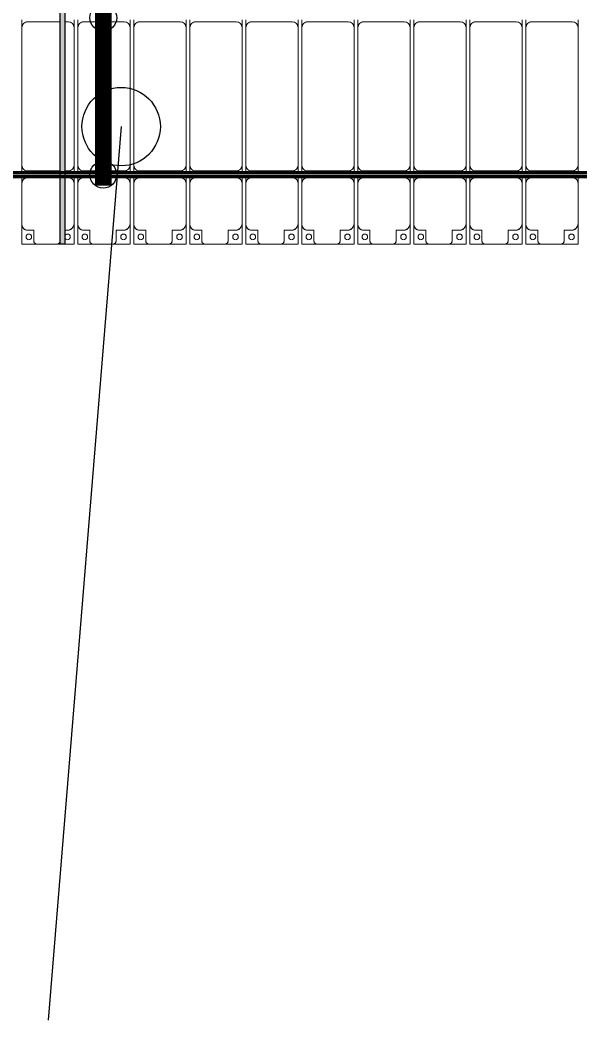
# Model space of a CAD drawing. Header units: millimetres. Extents: x -291190 to 146725, y 19759 to 185158.
# Drawn here: x 10077 to 15077, y 76867 to 85792 of the extents above; entities that cross this region are included whole.
import ezdxf

# ---------------------------------------------------------------- set-up
doc = ezdxf.new("R2010")
doc.units = ezdxf.units.MM
doc.layers.add('A-GENM', color=13, linetype='Continuous', lineweight=9)
doc.layers.add('S-BEAM', color=12, linetype='Continuous', lineweight=9)
for name, color, linetype in [('GC-BICH NEO', 6, 'Continuous'), ('GC-DAY NEO', 5, 'Continuous'), ('GC-HOP 40x60 GIA CUONG', 1, 'Continuous')]:
    doc.layers.add(name, color=color, linetype=linetype)

# ---------------------------------------------------------------- blocks, each defined once
blk = doc.blocks.new('Dải phao đi lại kèm đỡ invester - DẢI PHAO ĐI LẠI-65799-KHUNG KẾT CẤU BÈ PIN 4')
at = {"layer": 'A-GENM', "color": 7}
for p, q in [((49758.4, 1312.2), (49911.8, 1312.2)), ((49758.4, 1129.7), (49758.4, 1312.2)), ((49758.4, 1312.2), (49758.4, 1129.7)), ((49911.8, 1312.2), (49758.4, 1312.2)), ((49881.8, 1282.2), (49881.8, 1189.7)), ((50088.2, 1312.2), (49911.8, 1312.2)), ((50088.2, 1312.2), (50223.4, 1312.2)), ((50223.4, 1312.2), (50088.2, 1312.2)), ((50118.2, 1189.7), (50118.2, 1282.2)), ((50223.4, 1312.2), (50223.4, 1139.7)), ((50223.4, 1139.7), (50223.4, 1312.2)), ((50258.4, 1312.2), (50411.8, 1312.2)), ((50258.4, 1129.7), (50258.4, 1312.2)), ((50258.4, 1312.2), (50258.4, 1129.7)), ((50411.8, 1312.2), (50258.4, 1312.2)), ((50381.8, 1282.2), (50381.8, 1189.7)), ((50588.2, 1312.2), (50411.8, 1312.2)), ((50588.2, 1312.2), (50723.4, 1312.2)), ((50723.4, 1312.2), (50588.2, 1312.2)), ((50618.2, 1189.7), (50618.2, 1282.2)), ((50723.4, 1312.2), (50723.4, 1139.7)), ((50723.4, 1139.7), (50723.4, 1312.2)), ((50758.4, 1312.2), (50911.8, 1312.2)), ((50758.4, 1129.7), (50758.4, 1312.2)), ((50758.4, 1312.2), (50758.4, 1129.7)), ((50911.8, 1312.2), (50758.4, 1312.2)), ((50881.8, 1282.2), (50881.8, 1189.7)), ((51088.2, 1312.2), (50911.8, 1312.2)), ((51088.2, 1312.2), (51223.4, 1312.2)), ((51223.4, 1312.2), (51088.2, 1312.2)), ((51118.2, 1189.7), (51118.2, 1282.2)), ((51223.4, 1312.2), (51223.4, 1139.7)), ((51223.4, 1139.7), (51223.4, 1312.2)), ((51258.4, 1312.2), (51411.8, 1312.2)), ((51258.4, 1129.7), (51258.4, 1312.2)), ((51258.4, 1312.2), (51258.4, 1129.7)), ((51411.8, 1312.2), (51258.4, 1312.2)), ((51381.8, 1282.2), (51381.8, 1189.7)), ((51588.2, 1312.2), (51411.8, 1312.2)), ((51588.2, 1312.2), (51723.4, 1312.2)), ((51723.4, 1312.2), (51588.2, 1312.2)), ((51618.2, 1189.7), (51618.2, 1282.2)), ((51723.4, 1312.2), (51723.4, 1139.7)), ((51723.4, 1139.7), (51723.4, 1312.2)), ((51758.4, 1312.2), (51911.8, 1312.2)), ((51758.4, 1129.7), (51758.4, 1312.2)), ((51758.4, 1312.2), (51758.4, 1129.7)), ((51911.8, 1312.2), (51758.4, 1312.2)), ((51881.8, 1282.2), (51881.8, 1189.7)), ((52088.2, 1312.2), (51911.8, 1312.2)), ((52088.2, 1312.2), (52223.4, 1312.2)), ((52223.4, 1312.2), (52088.2, 1312.2)), ((52118.2, 1189.7), (52118.2, 1282.2)), ((52223.4, 1312.2), (52223.4, 1139.7)), ((52223.4, 1139.7), (52223.4, 1312.2)), ((52258.4, 1312.2), (52411.8, 1312.2)), ((52258.4, 1129.7), (52258.4, 1312.2)), ((52258.4, 1312.2), (52258.4, 1129.7)), ((52411.8, 1312.2), (52258.4, 1312.2)), ((52381.8, 1282.2), (52381.8, 1189.7)), ((52588.2, 1312.2), (52411.8, 1312.2)), ((52588.2, 1312.2), (52723.4, 1312.2)), ((52723.4, 1312.2), (52588.2, 1312.2)), ((52618.2, 1189.7), (52618.2, 1282.2)), ((52723.4, 1312.2), (52723.4, 1139.7)), ((52723.4, 1139.7), (52723.4, 1312.2)), ((52758.4, 1312.2), (52911.8, 1312.2)), ((52758.4, 1129.7), (52758.4, 1312.2)), ((52758.4, 1312.2), (52758.4, 1129.7)), ((52911.8, 1312.2), (52758.4, 1312.2)), ((52881.8, 1282.2), (52881.8, 1189.7)), ((53088.2, 1312.2), (52911.8, 1312.2)), ((53088.2, 1312.2), (53223.4, 1312.2)), ((53223.4, 1312.2), (53088.2, 1312.2)), ((53118.2, 1189.7), (53118.2, 1282.2)), ((53223.4, 1312.2), (53223.4, 1139.7)), ((53223.4, 1139.7), (53223.4, 1312.2)), ((53258.4, 1312.2), (53411.8, 1312.2)), ((53258.4, 1129.7), (53258.4, 1312.2)), ((53258.4, 1312.2), (53258.4, 1129.7)), ((53411.8, 1312.2), (53258.4, 1312.2)), ((53381.8, 1282.2), (53381.8, 1189.7)), ((53588.2, 1312.2), (53411.8, 1312.2)), ((53588.2, 1312.2), (53723.4, 1312.2)), ((53723.4, 1312.2), (53588.2, 1312.2)), ((53618.2, 1189.7), (53618.2, 1282.2)), ((53723.4, 1312.2), (53723.4, 1139.7)), ((53723.4, 1139.7), (53723.4, 1312.2)), ((53758.4, 1312.2), (53911.8, 1312.2)), ((53758.4, 1129.7), (53758.4, 1312.2)), ((53758.4, 1312.2), (53758.4, 1129.7)), ((53911.8, 1312.2), (53758.4, 1312.2)), ((53881.8, 1282.2), (53881.8, 1189.7)), ((54088.2, 1312.2), (53911.8, 1312.2)), ((54088.2, 1312.2), (54223.4, 1312.2)), ((54223.4, 1312.2), (54088.2, 1312.2)), ((54118.2, 1189.7), (54118.2, 1282.2)), ((54223.4, 1312.2), (54223.4, 1139.7)), ((54223.4, 1139.7), (54223.4, 1312.2)), ((54258.4, 1312.2), (54341.4, 1312.2)), ((54258.4, 1129.7), (54258.4, 1312.2)), ((54258.4, 1312.2), (54258.4, 1129.7)), ((54341.4, 1312.2), (54258.4, 1312.2)), ((54381.4, 1312.2), (54411.8, 1312.2)), ((54411.8, 1312.2), (54381.4, 1312.2)), ((54381.8, 1282.2), (54381.8, 1189.7)), ((54588.2, 1312.2), (54411.8, 1312.2)), ((54588.2, 1312.2), (54723.4, 1312.2)), ((54723.4, 1312.2), (54588.2, 1312.2)), ((54618.2, 1189.7), (54618.2, 1282.2)), ((54723.4, 1312.2), (54723.4, 1139.7)), ((54723.4, 1139.7), (54723.4, 1312.2)), ((49881.8, 1189.7), (49818.4, 1189.7)), ((50173.4, 1189.7), (50118.2, 1189.7)), ((50381.8, 1189.7), (50318.4, 1189.7)), ((50673.4, 1189.7), (50618.2, 1189.7)), ((50881.8, 1189.7), (50818.4, 1189.7)), ((51173.4, 1189.7), (51118.2, 1189.7)), ((51381.8, 1189.7), (51318.4, 1189.7)), ((51673.4, 1189.7), (51618.2, 1189.7)), ((51881.8, 1189.7), (51818.4, 1189.7)), ((52173.4, 1189.7), (52118.2, 1189.7)), ((52381.8, 1189.7), (52318.4, 1189.7)), ((52673.4, 1189.7), (52618.2, 1189.7)), ((52881.8, 1189.7), (52818.4, 1189.7)), ((53173.4, 1189.7), (53118.2, 1189.7)), ((53381.8, 1189.7), (53318.4, 1189.7)), ((53673.4, 1189.7), (53618.2, 1189.7)), ((53881.8, 1189.7), (53818.4, 1189.7)), ((54173.4, 1189.7), (54118.2, 1189.7)), ((54341.4, 1189.7), (54318.4, 1189.7)), ((54673.4, 1189.7), (54618.2, 1189.7)), ((49758.4, 1129.7), (49758.4, 769.7)), ((50223.4, 769.7), (50223.4, 1139.7)), ((50258.4, 1129.7), (50258.4, 769.7)), ((50723.4, 769.7), (50723.4, 1139.7)), ((50758.4, 1129.7), (50758.4, 769.7)), ((51223.4, 769.7), (51223.4, 1139.7)), ((51258.4, 1129.7), (51258.4, 769.7)), ((51723.4, 769.7), (51723.4, 1139.7)), ((51758.4, 1129.7), (51758.4, 769.7)), ((52223.4, 769.7), (52223.4, 1139.7)), ((52258.4, 1129.7), (52258.4, 769.7)), ((52723.4, 769.7), (52723.4, 1139.7)), ((52758.4, 1129.7), (52758.4, 769.7)), ((53223.4, 769.7), (53223.4, 1139.7)), ((53258.4, 1129.7), (53258.4, 769.7)), ((53723.4, 769.7), (53723.4, 1139.7)), ((53758.4, 1129.7), (53758.4, 769.7)), ((54223.4, 769.7), (54223.4, 1139.7)), ((54258.4, 1129.7), (54258.4, 769.7)), ((54723.4, 769.7), (54723.4, 1139.7)), ((49758.4, 712.9), (49758.4, 769.7)), ((49758.4, 712.9), (49758.4, 769.7)), ((49808.4, 719.7), (50173.4, 719.7)), ((50223.4, 769.7), (50223.4, 712.9)), ((50223.4, 769.7), (50223.4, 712.9)), ((50258.4, 712.9), (50258.4, 769.7)), ((50258.4, 712.9), (50258.4, 769.7)), ((50308.4, 719.7), (50673.4, 719.7)), ((50723.4, 769.7), (50723.4, 712.9)), ((50723.4, 769.7), (50723.4, 712.9)), ((50758.4, 712.9), (50758.4, 769.7)), ((50758.4, 712.9), (50758.4, 769.7)), ((50808.4, 719.7), (51173.4, 719.7)), ((51223.4, 769.7), (51223.4, 712.9)), ((51223.4, 769.7), (51223.4, 712.9)), ((51258.4, 712.9), (51258.4, 769.7)), ((51258.4, 712.9), (51258.4, 769.7)), ((51308.4, 719.7), (51673.4, 719.7)), ((51723.4, 769.7), (51723.4, 712.9)), ((51723.4, 769.7), (51723.4, 712.9)), ((51758.4, 712.9), (51758.4, 769.7)), ((51758.4, 712.9), (51758.4, 769.7)), ((51808.4, 719.7), (52173.4, 719.7)), ((52223.4, 769.7), (52223.4, 712.9)), ((52223.4, 769.7), (52223.4, 712.9)), ((52258.4, 712.9), (52258.4, 769.7)), ((52258.4, 712.9), (52258.4, 769.7)), ((52308.4, 719.7), (52673.4, 719.7)), ((52723.4, 769.7), (52723.4, 712.9)), ((52723.4, 769.7), (52723.4, 712.9)), ((52758.4, 712.9), (52758.4, 769.7)), ((52758.4, 712.9), (52758.4, 769.7)), ((52808.4, 719.7), (53173.4, 719.7)), ((53223.4, 769.7), (53223.4, 712.9)), ((53223.4, 769.7), (53223.4, 712.9)), ((53258.4, 712.9), (53258.4, 769.7)), ((53258.4, 712.9), (53258.4, 769.7)), ((53308.4, 719.7), (53673.4, 719.7)), ((53723.4, 769.7), (53723.4, 712.9)), ((53723.4, 769.7), (53723.4, 712.9)), ((53758.4, 712.9), (53758.4, 769.7)), ((53758.4, 712.9), (53758.4, 769.7)), ((53808.4, 719.7), (54173.4, 719.7)), ((54223.4, 769.7), (54223.4, 712.9)), ((54223.4, 769.7), (54223.4, 712.9)), ((54258.4, 712.9), (54258.4, 769.7)), ((54258.4, 712.9), (54258.4, 769.7)), ((54308.4, 719.7), (54341.4, 719.7)), ((54381.4, 719.7), (54673.4, 719.7)), ((54723.4, 769.7), (54723.4, 712.9)), ((54723.4, 769.7), (54723.4, 712.9)), ((49758.4, 610.3), (49758.4, 672.9)), ((49758.4, 610.3), (49758.4, 672.9)), ((50173.4, 660.3), (49808.4, 660.3)), ((50223.4, 672.9), (50223.4, 610.3)), ((50223.4, 672.9), (50223.4, 610.3)), ((50258.4, 610.3), (50258.4, 672.9)), ((50258.4, 610.3), (50258.4, 672.9)), ((50673.4, 660.3), (50308.4, 660.3)), ((50723.4, 672.9), (50723.4, 610.3)), ((50723.4, 672.9), (50723.4, 610.3)), ((50758.4, 610.3), (50758.4, 672.9)), ((50758.4, 610.3), (50758.4, 672.9)), ((51173.4, 660.3), (50808.4, 660.3)), ((51223.4, 672.9), (51223.4, 610.3)), ((51223.4, 672.9), (51223.4, 610.3)), ((51258.4, 610.3), (51258.4, 672.9)), ((51258.4, 610.3), (51258.4, 672.9)), ((51673.4, 660.3), (51308.4, 660.3)), ((51723.4, 672.9), (51723.4, 610.3)), ((51723.4, 672.9), (51723.4, 610.3)), ((51758.4, 610.3), (51758.4, 672.9)), ((51758.4, 610.3), (51758.4, 672.9)), ((52173.4, 660.3), (51808.4, 660.3)), ((52223.4, 672.9), (52223.4, 610.3)), ((52223.4, 672.9), (52223.4, 610.3)), ((52258.4, 610.3), (52258.4, 672.9)), ((52258.4, 610.3), (52258.4, 672.9)), ((52673.4, 660.3), (52308.4, 660.3)), ((52723.4, 672.9), (52723.4, 610.3)), ((52723.4, 672.9), (52723.4, 610.3)), ((52758.4, 610.3), (52758.4, 672.9)), ((52758.4, 610.3), (52758.4, 672.9)), ((53173.4, 660.3), (52808.4, 660.3)), ((53223.4, 672.9), (53223.4, 610.3)), ((53223.4, 672.9), (53223.4, 610.3)), ((53258.4, 610.3), (53258.4, 672.9)), ((53258.4, 610.3), (53258.4, 672.9)), ((53673.4, 660.3), (53308.4, 660.3)), ((53723.4, 672.9), (53723.4, 610.3)), ((53723.4, 672.9), (53723.4, 610.3)), ((53758.4, 610.3), (53758.4, 672.9)), ((53758.4, 610.3), (53758.4, 672.9)), ((54173.4, 660.3), (53808.4, 660.3)), ((54223.4, 672.9), (54223.4, 610.3)), ((54223.4, 672.9), (54223.4, 610.3)), ((54258.4, 610.3), (54258.4, 672.9)), ((54258.4, 610.3), (54258.4, 672.9)), ((54341.4, 660.3), (54308.4, 660.3)), ((54673.4, 660.3), (54381.4, 660.3)), ((54723.4, 672.9), (54723.4, 610.3)), ((54723.4, 672.9), (54723.4, 610.3)), ((49758.4, 610.3), (49758.4, -620.3)), ((50223.4, -620.3), (50223.4, 610.3)), ((50258.4, 610.3), (50258.4, -620.3)), ((50723.4, -620.3), (50723.4, 610.3)), ((50758.4, 610.3), (50758.4, -620.3)), ((51223.4, -620.3), (51223.4, 610.3)), ((51258.4, 610.3), (51258.4, -620.3)), ((51723.4, -620.3), (51723.4, 610.3)), ((51758.4, 610.3), (51758.4, -620.3)), ((52223.4, -620.3), (52223.4, 610.3)), ((52258.4, 610.3), (52258.4, -620.3)), ((52723.4, -620.3), (52723.4, 610.3)), ((52758.4, 610.3), (52758.4, -620.3)), ((53223.4, -620.3), (53223.4, 610.3)), ((53258.4, 610.3), (53258.4, -620.3)), ((53723.4, -620.3), (53723.4, 610.3)), ((53758.4, 610.3), (53758.4, -620.3)), ((54223.4, -620.3), (54223.4, 610.3)), ((54258.4, 610.3), (54258.4, -620.3)), ((54723.4, -620.3), (54723.4, 610.3)), ((49758.4, -687.1), (49758.4, -620.3)), ((49758.4, -687.1), (49758.4, -620.3)), ((50223.4, -620.3), (50223.4, -687.1)), ((50223.4, -620.3), (50223.4, -687.1)), ((50258.4, -687.1), (50258.4, -620.3)), ((50258.4, -687.1), (50258.4, -620.3)), ((50723.4, -620.3), (50723.4, -687.1)), ((50723.4, -620.3), (50723.4, -687.1)), ((50758.4, -687.1), (50758.4, -620.3)), ((50758.4, -687.1), (50758.4, -620.3)), ((51223.4, -620.3), (51223.4, -687.1)), ((51223.4, -620.3), (51223.4, -687.1)), ((51258.4, -687.1), (51258.4, -620.3)), ((51258.4, -687.1), (51258.4, -620.3)), ((51723.4, -620.3), (51723.4, -687.1)), ((51723.4, -620.3), (51723.4, -687.1)), ((51758.4, -687.1), (51758.4, -620.3)), ((51758.4, -687.1), (51758.4, -620.3)), ((52223.4, -620.3), (52223.4, -687.1)), ((52223.4, -620.3), (52223.4, -687.1)), ((52258.4, -687.1), (52258.4, -620.3)), ((52258.4, -687.1), (52258.4, -620.3)), ((52723.4, -620.3), (52723.4, -687.1)), ((52723.4, -620.3), (52723.4, -687.1)), ((52758.4, -687.1), (52758.4, -620.3)), ((52758.4, -687.1), (52758.4, -620.3)), ((53223.4, -620.3), (53223.4, -687.1)), ((53223.4, -620.3), (53223.4, -687.1)), ((53258.4, -687.1), (53258.4, -620.3)), ((53258.4, -687.1), (53258.4, -620.3)), ((53723.4, -620.3), (53723.4, -687.1)), ((53723.4, -620.3), (53723.4, -687.1)), ((53758.4, -687.1), (53758.4, -620.3)), ((53758.4, -687.1), (53758.4, -620.3)), ((54223.4, -620.3), (54223.4, -687.1)), ((54223.4, -620.3), (54223.4, -687.1)), ((54258.4, -687.1), (54258.4, -620.3)), ((54258.4, -687.1), (54258.4, -620.3)), ((54723.4, -620.3), (54723.4, -687.1)), ((54723.4, -620.3), (54723.4, -687.1)), ((49808.4, -670.3), (50173.4, -670.3)), ((50308.4, -670.3), (50673.4, -670.3)), ((50808.4, -670.3), (51173.4, -670.3)), ((51308.4, -670.3), (51673.4, -670.3)), ((51808.4, -670.3), (52173.4, -670.3)), ((52308.4, -670.3), (52673.4, -670.3)), ((52808.4, -670.3), (53173.4, -670.3)), ((53308.4, -670.3), (53673.4, -670.3)), ((53808.4, -670.3), (54173.4, -670.3)), ((54308.4, -670.3), (54341.4, -670.3)), ((54381.4, -670.3), (54673.4, -670.3))]:
    blk.add_line(p, q, dxfattribs=at)
for centre, radius, start, end in [((49816.8, 1248.6), 25, 90, 270), ((49816.8, 1248.6), 25, 90, 255), ((49816.8, 1248.6), 25, 270, 90), ((49816.8, 1248.6), 25, 0, 90), ((49911.8, 1282.2), 30, 90, 180), ((49911.8, 1282.2), 30, 105, 165), ((49911.8, 1282.2), 30, 135, 165), ((49911.8, 1282.2), 30, 135, 165), ((49911.8, 1282.2), 30, 105, 120), ((49911.8, 1282.2), 30, 105, 120), ((50088.2, 1282.2), 30, 360, 90), ((50088.2, 1282.2), 30, 60, 75), ((50088.2, 1282.2), 30, 15, 75), ((50088.2, 1282.2), 30, 60, 75), ((50088.2, 1282.2), 30, 15, 30), ((50088.2, 1282.2), 30, 15, 30), ((50161.8, 1248.6), 25, 90, 270), ((50161.8, 1248.6), 25, 90, 180), ((50161.8, 1248.6), 25, 270, 90), ((50161.8, 1248.6), 25, 270, 90), ((50316.8, 1248.6), 25, 90, 270), ((50316.8, 1248.6), 25, 90, 255), ((50316.8, 1248.6), 25, 270, 90), ((50316.8, 1248.6), 25, 0, 90), ((50411.8, 1282.2), 30, 90, 180), ((50411.8, 1282.2), 30, 105, 165), ((50411.8, 1282.2), 30, 135, 165), ((50411.8, 1282.2), 30, 135, 165), ((50411.8, 1282.2), 30, 105, 120), ((50411.8, 1282.2), 30, 105, 120), ((50588.2, 1282.2), 30, 360, 90), ((50588.2, 1282.2), 30, 60, 75), ((50588.2, 1282.2), 30, 15, 75), ((50588.2, 1282.2), 30, 60, 75), ((50588.2, 1282.2), 30, 15, 30), ((50588.2, 1282.2), 30, 15, 30), ((50661.8, 1248.6), 25, 90, 270), ((50661.8, 1248.6), 25, 90, 180), ((50661.8, 1248.6), 25, 270, 90), ((50661.8, 1248.6), 25, 270, 90), ((50816.8, 1248.6), 25, 90, 270), ((50816.8, 1248.6), 25, 90, 255), ((50816.8, 1248.6), 25, 270, 90), ((50816.8, 1248.6), 25, 0, 90), ((50911.8, 1282.2), 30, 90, 180), ((50911.8, 1282.2), 30, 105, 165), ((50911.8, 1282.2), 30, 135, 165), ((50911.8, 1282.2), 30, 135, 165), ((50911.8, 1282.2), 30, 105, 120), ((50911.8, 1282.2), 30, 105, 120), ((51088.2, 1282.2), 30, 360, 90), ((51088.2, 1282.2), 30, 60, 75), ((51088.2, 1282.2), 30, 15, 75), ((51088.2, 1282.2), 30, 60, 75), ((51088.2, 1282.2), 30, 15, 20.55532), ((51088.2, 1282.2), 30, 15, 20.55532), ((51161.8, 1248.6), 25, 90, 270), ((51161.8, 1248.6), 25, 90, 180), ((51161.8, 1248.6), 25, 270, 90), ((51161.8, 1248.6), 25, 270, 90), ((51316.8, 1248.6), 25, 90, 270), ((51316.8, 1248.6), 25, 90, 255), ((51316.8, 1248.6), 25, 270, 90), ((51316.8, 1248.6), 25, 0, 90), ((51411.8, 1282.2), 30, 90, 180), ((51411.8, 1282.2), 30, 105, 165), ((51411.8, 1282.2), 30, 135, 165), ((51411.8, 1282.2), 30, 135, 165), ((51411.8, 1282.2), 30, 105, 120), ((51411.8, 1282.2), 30, 105, 120), ((51588.2, 1282.2), 30, 360, 90), ((51588.2, 1282.2), 30, 60, 75), ((51588.2, 1282.2), 30, 15, 75), ((51588.2, 1282.2), 30, 60, 75), ((51588.2, 1282.2), 30, 15, 30), ((51588.2, 1282.2), 30, 15, 30), ((51661.8, 1248.6), 25, 90, 270), ((51661.8, 1248.6), 25, 90, 180), ((51661.8, 1248.6), 25, 270, 90), ((51661.8, 1248.6), 25, 270, 90), ((51816.8, 1248.6), 25, 90, 270), ((51816.8, 1248.6), 25, 90, 255), ((51816.8, 1248.6), 25, 270, 90), ((51816.8, 1248.6), 25, 0, 90), ((51911.8, 1282.2), 30, 90, 180), ((51911.8, 1282.2), 30, 105, 165), ((51911.8, 1282.2), 30, 135, 165), ((51911.8, 1282.2), 30, 135, 165), ((51911.8, 1282.2), 30, 105, 120), ((51911.8, 1282.2), 30, 105, 120), ((52088.2, 1282.2), 30, 360, 90), ((52088.2, 1282.2), 30, 60, 75), ((52088.2, 1282.2), 30, 15, 75), ((52088.2, 1282.2), 30, 60, 75), ((52088.2, 1282.2), 30, 15, 30), ((52088.2, 1282.2), 30, 15, 30), ((52161.8, 1248.6), 25, 90, 270), ((52161.8, 1248.6), 25, 90, 180), ((52161.8, 1248.6), 25, 270, 90), ((52161.8, 1248.6), 25, 270, 90), ((52316.8, 1248.6), 25, 90, 270), ((52316.8, 1248.6), 25, 90, 255), ((52316.8, 1248.6), 25, 270, 90), ((52316.8, 1248.6), 25, 0, 90), ((52411.8, 1282.2), 30, 90, 180), ((52411.8, 1282.2), 30, 105, 165), ((52411.8, 1282.2), 30, 135, 165), ((52411.8, 1282.2), 30, 135, 165), ((52411.8, 1282.2), 30, 105, 120), ((52411.8, 1282.2), 30, 105, 120), ((52588.2, 1282.2), 30, 360, 90), ((52588.2, 1282.2), 30, 60, 75), ((52588.2, 1282.2), 30, 15, 75), ((52588.2, 1282.2), 30, 60, 75), ((52588.2, 1282.2), 30, 15, 30), ((52588.2, 1282.2), 30, 15, 30), ((52661.8, 1248.6), 25, 90, 270), ((52661.8, 1248.6), 25, 90, 180), ((52661.8, 1248.6), 25, 270, 90), ((52661.8, 1248.6), 25, 270, 90), ((52816.8, 1248.6), 25, 90, 270), ((52816.8, 1248.6), 25, 90, 255), ((52816.8, 1248.6), 25, 270, 90), ((52816.8, 1248.6), 25, 0, 90), ((52911.8, 1282.2), 30, 90, 180), ((52911.8, 1282.2), 30, 105, 165), ((52911.8, 1282.2), 30, 135, 165), ((52911.8, 1282.2), 30, 135, 165), ((52911.8, 1282.2), 30, 105, 120), ((52911.8, 1282.2), 30, 105, 120), ((53088.2, 1282.2), 30, 360, 90), ((53088.2, 1282.2), 30, 60, 75), ((53088.2, 1282.2), 30, 15, 75), ((53088.2, 1282.2), 30, 60, 75), ((53088.2, 1282.2), 30, 15, 30), ((53088.2, 1282.2), 30, 15, 30), ((53161.8, 1248.6), 25, 90, 270), ((53161.8, 1248.6), 25, 90, 180), ((53161.8, 1248.6), 25, 270, 90), ((53161.8, 1248.6), 25, 270, 90), ((53316.8, 1248.6), 25, 90, 270), ((53316.8, 1248.6), 25, 90, 255), ((53316.8, 1248.6), 25, 270, 90), ((53316.8, 1248.6), 25, 0, 90), ((53411.8, 1282.2), 30, 90, 180), ((53411.8, 1282.2), 30, 105, 165), ((53411.8, 1282.2), 30, 135, 165), ((53411.8, 1282.2), 30, 135, 165), ((53411.8, 1282.2), 30, 105, 120), ((53411.8, 1282.2), 30, 105, 120), ((53588.2, 1282.2), 30, 360, 90), ((53588.2, 1282.2), 30, 60, 75), ((53588.2, 1282.2), 30, 15, 75), ((53588.2, 1282.2), 30, 60, 75), ((53588.2, 1282.2), 30, 15, 30), ((53588.2, 1282.2), 30, 15, 30), ((53661.8, 1248.6), 25, 90, 270), ((53661.8, 1248.6), 25, 90, 180), ((53661.8, 1248.6), 25, 270, 90), ((53661.8, 1248.6), 25, 270, 90), ((53816.8, 1248.6), 25, 90, 270), ((53816.8, 1248.6), 25, 90, 255), ((53816.8, 1248.6), 25, 270, 90), ((53816.8, 1248.6), 25, 355.04205, 90), ((53911.8, 1282.2), 30, 90, 180), ((53911.8, 1282.2), 30, 105, 165), ((53911.8, 1282.2), 30, 135, 165), ((53911.8, 1282.2), 30, 135, 165), ((53911.8, 1282.2), 30, 105, 120), ((53911.8, 1282.2), 30, 105, 120), ((54088.2, 1282.2), 30, 360, 90), ((54088.2, 1282.2), 30, 60, 75), ((54088.2, 1282.2), 30, 15, 75), ((54088.2, 1282.2), 30, 60, 75), ((54088.2, 1282.2), 30, 15, 30), ((54088.2, 1282.2), 30, 15, 30), ((54161.8, 1248.6), 25, 90, 270), ((54161.8, 1248.6), 25, 90, 180), ((54161.8, 1248.6), 25, 270, 90), ((54161.8, 1248.6), 25, 270, 90), ((54316.8, 1248.6), 25, 90, 270), ((54316.8, 1248.6), 25, 90, 255), ((54316.8, 1248.6), 25, 15, 90), ((54316.8, 1248.6), 25, 15, 90), ((54411.8, 1282.2), 30, 90, 180), ((54411.8, 1282.2), 30, 105, 165), ((54411.8, 1282.2), 30, 135, 165), ((54411.8, 1282.2), 30, 135, 165), ((54411.8, 1282.2), 30, 105, 120), ((54411.8, 1282.2), 30, 105, 120), ((54588.2, 1282.2), 30, 360, 90), ((54588.2, 1282.2), 30, 60, 75), ((54588.2, 1282.2), 30, 15, 75), ((54588.2, 1282.2), 30, 60, 75), ((54588.2, 1282.2), 30, 15, 30), ((54588.2, 1282.2), 30, 15, 30), ((54661.8, 1248.6), 25, 90, 270), ((54661.8, 1248.6), 25, 90, 180), ((54661.8, 1248.6), 25, 270, 90), ((54661.8, 1248.6), 25, 270, 90), ((49818.4, 1129.7), 60, 90, 180), ((49818.4, 1129.7), 60, 90, 150), ((49818.4, 1129.7), 60, 135, 150), ((49818.4, 1129.7), 60, 135, 150), ((49816.8, 1248.6), 25, 270, 285), ((49816.8, 1248.6), 25, 300, 345), ((50161.8, 1248.6), 25, 195, 255), ((50173.4, 1139.7), 50, 0, 90), ((50173.4, 1139.7), 50, 46.68555, 90), ((50173.4, 1139.7), 50, 15, 90), ((50173.4, 1139.7), 50, 46.68555, 90), ((50318.4, 1129.7), 60, 90, 180), ((50318.4, 1129.7), 60, 90, 150), ((50318.4, 1129.7), 60, 135, 150), ((50318.4, 1129.7), 60, 135, 150), ((50316.8, 1248.6), 25, 270, 285), ((50316.8, 1248.6), 25, 300, 345), ((50661.8, 1248.6), 25, 195, 255), ((50673.4, 1139.7), 50, 0, 90), ((50673.4, 1139.7), 50, 45, 90), ((50673.4, 1139.7), 50, 15, 90), ((50673.4, 1139.7), 50, 45, 90), ((50818.4, 1129.7), 60, 90, 180), ((50818.4, 1129.7), 60, 90, 150), ((50818.4, 1129.7), 60, 135, 150), ((50818.4, 1129.7), 60, 135, 150), ((50816.8, 1248.6), 25, 270, 285), ((50816.8, 1248.6), 25, 300, 345), ((51161.8, 1248.6), 25, 195, 255), ((51173.4, 1139.7), 50, 0, 90), ((51173.4, 1139.7), 50, 45, 90), ((51173.4, 1139.7), 50, 15, 90), ((51173.4, 1139.7), 50, 45, 90), ((51318.4, 1129.7), 60, 90, 180), ((51318.4, 1129.7), 60, 90, 150), ((51318.4, 1129.7), 60, 135, 150), ((51318.4, 1129.7), 60, 135, 150), ((51316.8, 1248.6), 25, 270, 285), ((51316.8, 1248.6), 25, 300, 345), ((51661.8, 1248.6), 25, 195, 255), ((51673.4, 1139.7), 50, 0, 90), ((51673.4, 1139.7), 50, 45, 90), ((51673.4, 1139.7), 50, 15, 90), ((51673.4, 1139.7), 50, 45, 90), ((51818.4, 1129.7), 60, 90, 180), ((51818.4, 1129.7), 60, 90, 150), ((51818.4, 1129.7), 60, 135, 150), ((51818.4, 1129.7), 60, 135, 150), ((51816.8, 1248.6), 25, 270, 285), ((51816.8, 1248.6), 25, 300, 345), ((52161.8, 1248.6), 25, 195, 255), ((52173.4, 1139.7), 50, 0, 90), ((52173.4, 1139.7), 50, 45, 90), ((52173.4, 1139.7), 50, 15, 90), ((52173.4, 1139.7), 50, 45, 90), ((52318.4, 1129.7), 60, 90, 180), ((52318.4, 1129.7), 60, 90, 150), ((52318.4, 1129.7), 60, 135, 150), ((52318.4, 1129.7), 60, 135, 150), ((52316.8, 1248.6), 25, 270, 285), ((52316.8, 1248.6), 25, 300, 345), ((52661.8, 1248.6), 25, 195, 255), ((52673.4, 1139.7), 50, 0, 90), ((52673.4, 1139.7), 50, 45, 90), ((52673.4, 1139.7), 50, 15, 90), ((52673.4, 1139.7), 50, 45, 90), ((52818.4, 1129.7), 60, 90, 180), ((52818.4, 1129.7), 60, 90, 150), ((52818.4, 1129.7), 60, 135, 150), ((52818.4, 1129.7), 60, 135, 150), ((52816.8, 1248.6), 25, 270, 285), ((52816.8, 1248.6), 25, 300, 345), ((53161.8, 1248.6), 25, 195, 255), ((53173.4, 1139.7), 50, 0, 90), ((53173.4, 1139.7), 50, 45, 90), ((53173.4, 1139.7), 50, 15, 90), ((53173.4, 1139.7), 50, 45, 90), ((53318.4, 1129.7), 60, 90, 180), ((53318.4, 1129.7), 60, 90, 150), ((53318.4, 1129.7), 60, 135, 150), ((53318.4, 1129.7), 60, 135, 150), ((53316.8, 1248.6), 25, 270, 285), ((53316.8, 1248.6), 25, 300, 345), ((53661.8, 1248.6), 25, 195, 255), ((53673.4, 1139.7), 50, 0, 90), ((53673.4, 1139.7), 50, 45, 90), ((53673.4, 1139.7), 50, 15, 90), ((53673.4, 1139.7), 50, 45, 90), ((53818.4, 1129.7), 60, 90, 180), ((53818.4, 1129.7), 60, 90, 150), ((53818.4, 1129.7), 60, 135, 150), ((53818.4, 1129.7), 60, 135, 150), ((53816.8, 1248.6), 25, 270, 285), ((53816.8, 1248.6), 25, 300, 345), ((54161.8, 1248.6), 25, 195, 255), ((54173.4, 1139.7), 50, 0, 90), ((54173.4, 1139.7), 50, 45, 90), ((54173.4, 1139.7), 50, 15, 90), ((54173.4, 1139.7), 50, 45, 90), ((54318.4, 1129.7), 60, 90, 180), ((54318.4, 1129.7), 60, 90, 150), ((54318.4, 1129.7), 60, 135, 150), ((54318.4, 1129.7), 60, 135, 150), ((54316.8, 1248.6), 25, 270, 345), ((54316.8, 1248.6), 25, 270, 285), ((54316.8, 1248.6), 25, 300, 345), ((54661.8, 1248.6), 25, 195, 255), ((54673.4, 1139.7), 50, 0, 90), ((54673.4, 1139.7), 50, 45, 90), ((54673.4, 1139.7), 50, 15, 90), ((54673.4, 1139.7), 50, 45, 90), ((49808.4, 769.7), 50, 180, 270), ((49808.4, 769.7), 50, 195, 270), ((50173.4, 769.7), 50, 270, 0), ((50173.4, 769.7), 50, 270, 345), ((50308.4, 769.7), 50, 180, 270), ((50308.4, 769.7), 50, 195, 270), ((50673.4, 769.7), 50, 270, 0), ((50673.4, 769.7), 50, 270, 345), ((50808.4, 769.7), 50, 180, 270), ((50808.4, 769.7), 50, 195, 270), ((51173.4, 769.7), 50, 270, 0), ((51173.4, 769.7), 50, 270, 345), ((51308.4, 769.7), 50, 180, 270), ((51308.4, 769.7), 50, 195, 270), ((51673.4, 769.7), 50, 270, 0), ((51673.4, 769.7), 50, 270, 345), ((51808.4, 769.7), 50, 180, 270), ((51808.4, 769.7), 50, 195, 270), ((52173.4, 769.7), 50, 270, 0), ((52173.4, 769.7), 50, 270, 345), ((52308.4, 769.7), 50, 180, 270), ((52308.4, 769.7), 50, 195, 270), ((52673.4, 769.7), 50, 270, 0), ((52673.4, 769.7), 50, 270, 345), ((52808.4, 769.7), 50, 180, 270), ((52808.4, 769.7), 50, 195, 270), ((53173.4, 769.7), 50, 270, 0), ((53173.4, 769.7), 50, 270, 345), ((53308.4, 769.7), 50, 180, 270), ((53308.4, 769.7), 50, 195, 270), ((53673.4, 769.7), 50, 270, 0), ((53673.4, 769.7), 50, 270, 345), ((53808.4, 769.7), 50, 180, 270), ((53808.4, 769.7), 50, 195, 270), ((54173.4, 769.7), 50, 270, 0), ((54173.4, 769.7), 50, 270, 345), ((54308.4, 769.7), 50, 180, 270), ((54308.4, 769.7), 50, 195, 270), ((54673.4, 769.7), 50, 270, 0), ((54673.4, 769.7), 50, 270, 345), ((49808.4, 610.3), 50, 90, 180), ((49808.4, 610.3), 50, 150, 180), ((49808.4, 610.3), 50, 105, 120), ((50173.4, 610.3), 50, 360, 90), ((50173.4, 610.3), 50, 60, 90), ((50173.4, 610.3), 50, 15, 30), ((50308.4, 610.3), 50, 90, 180), ((50308.4, 610.3), 50, 150, 180), ((50308.4, 610.3), 50, 105, 120), ((50673.4, 610.3), 50, 360, 90), ((50673.4, 610.3), 50, 60, 90), ((50673.4, 610.3), 50, 15, 30), ((50808.4, 610.3), 50, 90, 180), ((50808.4, 610.3), 50, 150, 180), ((50808.4, 610.3), 50, 105, 120), ((51173.4, 610.3), 50, 360, 90), ((51173.4, 610.3), 50, 60, 90), ((51173.4, 610.3), 50, 15, 30), ((51308.4, 610.3), 50, 90, 180), ((51308.4, 610.3), 50, 150, 180), ((51308.4, 610.3), 50, 105, 120), ((51673.4, 610.3), 50, 360, 90), ((51673.4, 610.3), 50, 60, 90), ((51673.4, 610.3), 50, 15, 30), ((51808.4, 610.3), 50, 90, 180), ((51808.4, 610.3), 50, 150, 180), ((51808.4, 610.3), 50, 105, 120), ((52173.4, 610.3), 50, 360, 90), ((52173.4, 610.3), 50, 60, 90), ((52173.4, 610.3), 50, 15, 30), ((52308.4, 610.3), 50, 90, 180), ((52308.4, 610.3), 50, 150, 180), ((52308.4, 610.3), 50, 105, 120), ((52673.4, 610.3), 50, 360, 90), ((52673.4, 610.3), 50, 60, 90), ((52673.4, 610.3), 50, 15, 30), ((52808.4, 610.3), 50, 90, 180), ((52808.4, 610.3), 50, 150, 180), ((52808.4, 610.3), 50, 105, 120), ((53173.4, 610.3), 50, 360, 90), ((53173.4, 610.3), 50, 60, 90), ((53173.4, 610.3), 50, 15, 30), ((53308.4, 610.3), 50, 90, 180), ((53308.4, 610.3), 50, 150, 180), ((53308.4, 610.3), 50, 105, 120), ((53673.4, 610.3), 50, 360, 90), ((53673.4, 610.3), 50, 60, 90), ((53673.4, 610.3), 50, 15, 30), ((53808.4, 610.3), 50, 90, 180), ((53808.4, 610.3), 50, 150, 180), ((53808.4, 610.3), 50, 105, 120), ((54173.4, 610.3), 50, 360, 90), ((54173.4, 610.3), 50, 60, 90), ((54173.4, 610.3), 50, 15, 30), ((54308.4, 610.3), 50, 90, 180), ((54308.4, 610.3), 50, 150, 180), ((54308.4, 610.3), 50, 105, 120), ((54673.4, 610.3), 50, 360, 90), ((54673.4, 610.3), 50, 60, 90), ((54673.4, 610.3), 50, 15, 30), ((49808.4, -620.3), 50, 180, 270), ((50173.4, -620.3), 50, 270, 0), ((50173.4, -620.3), 50, 330, 0), ((50308.4, -620.3), 50, 180, 270), ((50673.4, -620.3), 50, 270, 0), ((50673.4, -620.3), 50, 330, 0), ((50808.4, -620.3), 50, 180, 270), ((51173.4, -620.3), 50, 270, 0), ((51173.4, -620.3), 50, 330, 0), ((51308.4, -620.3), 50, 180, 270), ((51673.4, -620.3), 50, 270, 0), ((51673.4, -620.3), 50, 330, 0), ((51808.4, -620.3), 50, 180, 270), ((52173.4, -620.3), 50, 270, 0), ((52173.4, -620.3), 50, 330, 0), ((52308.4, -620.3), 50, 180, 270), ((52673.4, -620.3), 50, 270, 0), ((52673.4, -620.3), 50, 330, 0), ((52808.4, -620.3), 50, 180, 270), ((53173.4, -620.3), 50, 270, 0), ((53173.4, -620.3), 50, 330, 0), ((53308.4, -620.3), 50, 180, 270), ((53673.4, -620.3), 50, 270, 0), ((53673.4, -620.3), 50, 330, 0), ((53808.4, -620.3), 50, 180, 270), ((54173.4, -620.3), 50, 270, 0), ((54173.4, -620.3), 50, 330, 0), ((54308.4, -620.3), 50, 180, 270), ((54673.4, -620.3), 50, 270, 0), ((54673.4, -620.3), 50, 330, 0), ((49808.4, -620.3), 50, 195, 210), ((49808.4, -620.3), 50, 240, 270), ((50173.4, -620.3), 50, 270, 300), ((50308.4, -620.3), 50, 195, 210), ((50308.4, -620.3), 50, 240, 270), ((50673.4, -620.3), 50, 270, 300), ((50808.4, -620.3), 50, 195, 210), ((50808.4, -620.3), 50, 240, 270), ((51173.4, -620.3), 50, 270, 300), ((51308.4, -620.3), 50, 195, 210), ((51308.4, -620.3), 50, 240, 270), ((51673.4, -620.3), 50, 270, 300), ((51808.4, -620.3), 50, 195, 210), ((51808.4, -620.3), 50, 240, 270), ((52173.4, -620.3), 50, 270, 300), ((52308.4, -620.3), 50, 195, 210), ((52308.4, -620.3), 50, 240, 270), ((52673.4, -620.3), 50, 270, 300), ((52808.4, -620.3), 50, 195, 210), ((52808.4, -620.3), 50, 240, 270), ((53173.4, -620.3), 50, 270, 300), ((53308.4, -620.3), 50, 195, 210), ((53308.4, -620.3), 50, 240, 270), ((53673.4, -620.3), 50, 270, 300), ((53808.4, -620.3), 50, 195, 210), ((53808.4, -620.3), 50, 240, 270), ((54173.4, -620.3), 50, 270, 300), ((54308.4, -620.3), 50, 195, 210), ((54308.4, -620.3), 50, 240, 270), ((54673.4, -620.3), 50, 270, 300)]:
    blk.add_arc(centre, radius, start, end, dxfattribs=at)
blk = doc.blocks.new('Dầm C52 - Dầm C52-V25-KHUNG KẾT CẤU BÈ PIN 4')
at = {"layer": 'S-BEAM', "lineweight": 140}
blk.add_hatch(color=1, dxfattribs=at).paths.add_polyline_path([(-173700.3, 20), (-174539.9, 20), (-174539.9, -20), (174539.9, -20), (174539.9, 20), (-172791.8, 20)])
at = {"layer": 'S-BEAM', "color": 1, "lineweight": 140}
for p, q in [((-174539.9, 20), (174539.9, 20)), ((174539.9, -20), (-174539.9, -20))]:
    blk.add_line(p, q, dxfattribs=at)
blk = doc.blocks.new('Dầm C52 - Hộp 40x60-62905-KHUNG KẾT CẤU BÈ PIN 4')
at = {"layer": 'S-BEAM', "lineweight": 25}
blk.add_hatch(color=4, dxfattribs=at).paths.add_polyline_path([(-37712.2, -20), (37712.2, -20), (37712.2, 20), (-37712.2, 20)])
at = {"layer": 'S-BEAM', "color": 4, "lineweight": 25}
for p, q in [((-37712.2, -20), (-37712.2, 20)), ((-37712.2, 20), (37712.2, 20)), ((37712.2, -20), (-37712.2, -20))]:
    blk.add_line(p, q, dxfattribs=at)

msp = doc.modelspace()

# ---------------------------------------------------------------- linework, layer by layer
at = {"layer": 'GC-BICH NEO'}
msp.add_circle((10979.9, 84840.2), 350, dxfattribs=at)
at = {"layer": 'GC-DAY NEO'}
msp.add_line((10979.9, 84840.2), (10329, 76866.7), dxfattribs=at)
at = {"layer": 'GC-HOP 40x60 GIA CUONG', "const_width": 150}
msp.add_lwpolyline([(10820.3, 84311.7), (10820.3, 99311.7)], dxfattribs=at)
at = {"layer": 'GC-HOP 40x60 GIA CUONG'}
for centre in [(10820.3, 85811.7), (10820.3, 84411.7)]:
    msp.add_circle(centre, 120, dxfattribs=at)

# ---------------------------------------------------------------- block references
at = {"layer": 'A-GENM', "color": 7, "rotation": 180}
msp.add_blockref('Dải phao đi lại kèm đỡ invester - DẢI PHAO ĐI LẠI-65799-KHUNG KẾT CẤU BÈ PIN 4', (64817.6, 85104.6), dxfattribs=at)
at = {"layer": 'S-BEAM', "color": 4, "lineweight": 25, "rotation": 89.99999999999977}
msp.add_blockref('Dầm C52 - Hộp 40x60-62905-KHUNG KẾT CẤU BÈ PIN 4', (10456.2, 121504.6), dxfattribs=at)
at = {"layer": 'S-BEAM', "color": 1, "lineweight": 140, "rotation": 180}
msp.add_blockref('Dầm C52 - Dầm C52-V25-KHUNG KẾT CẤU BÈ PIN 4', (-109123.8, 84411.7), dxfattribs=at)

doc.saveas('drawing.dxf')
